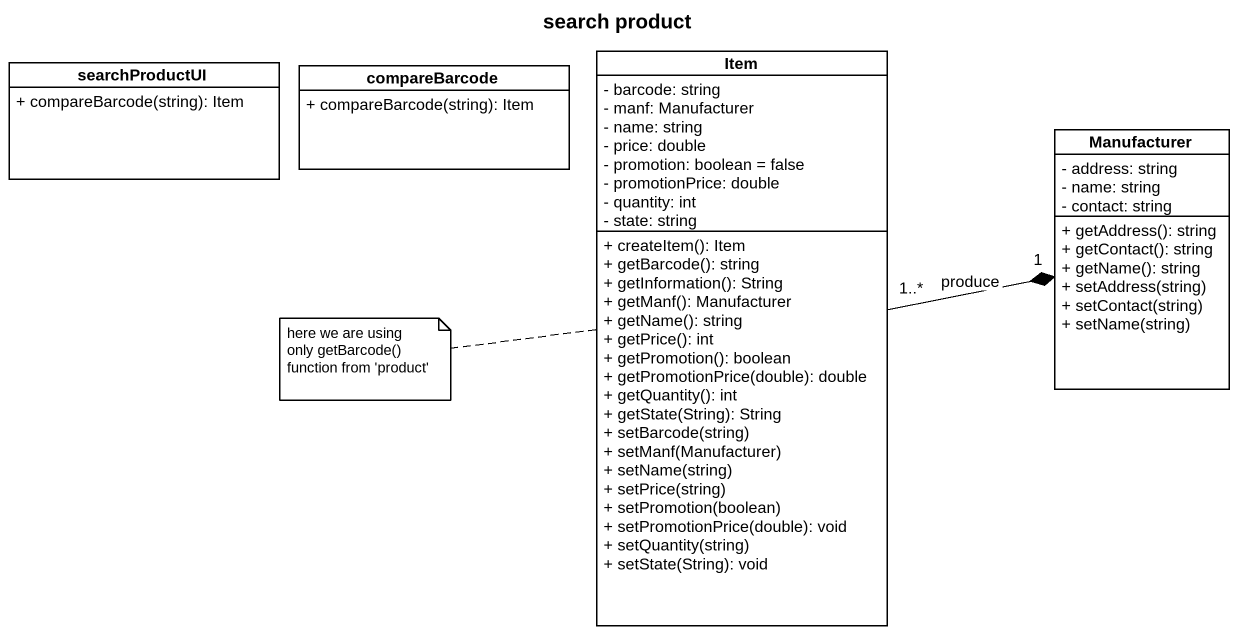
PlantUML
@startuml
title search product
hide circle
hide empty members
skinparam classAttributeIconSize 0
class Item {
  - barcode: string
  - manf: Manufacturer
  - name: string
  - price: double
  - promotion: boolean = false
  - promotionPrice: double
  - quantity: int
  - state: string
  + createItem(): Item
  + getBarcode(): string
  + getInformation(): String
  + getManf(): Manufacturer
  + getName(): string
  + getPrice(): int
  + getPromotion(): boolean
  + getPromotionPrice(double): double
  + getQuantity(): int
  + getState(String): String
  + setBarcode(string)
  + setManf(Manufacturer)
  + setName(string)
  + setPrice(string)
  + setPromotion(boolean)
  + setPromotionPrice(double): void
  + setQuantity(string)
  + setState(String): void
}
class searchProductUI {
  + compareBarcode(string): Item
}
class compareBarcode {
  + compareBarcode(string): Item
}
class Manufacturer {
  - address: string
  - name: string
  - contact: string
  + getAddress(): string
  + getContact(): string
  + getName(): string
  + setAddress(string)
  + setContact(string)
  + setName(string)
}
Item "1..*" -right-* "1" Manufacturer : produce
note left of Item : here we are using only getBarcode() function from 'product'
@enduml
